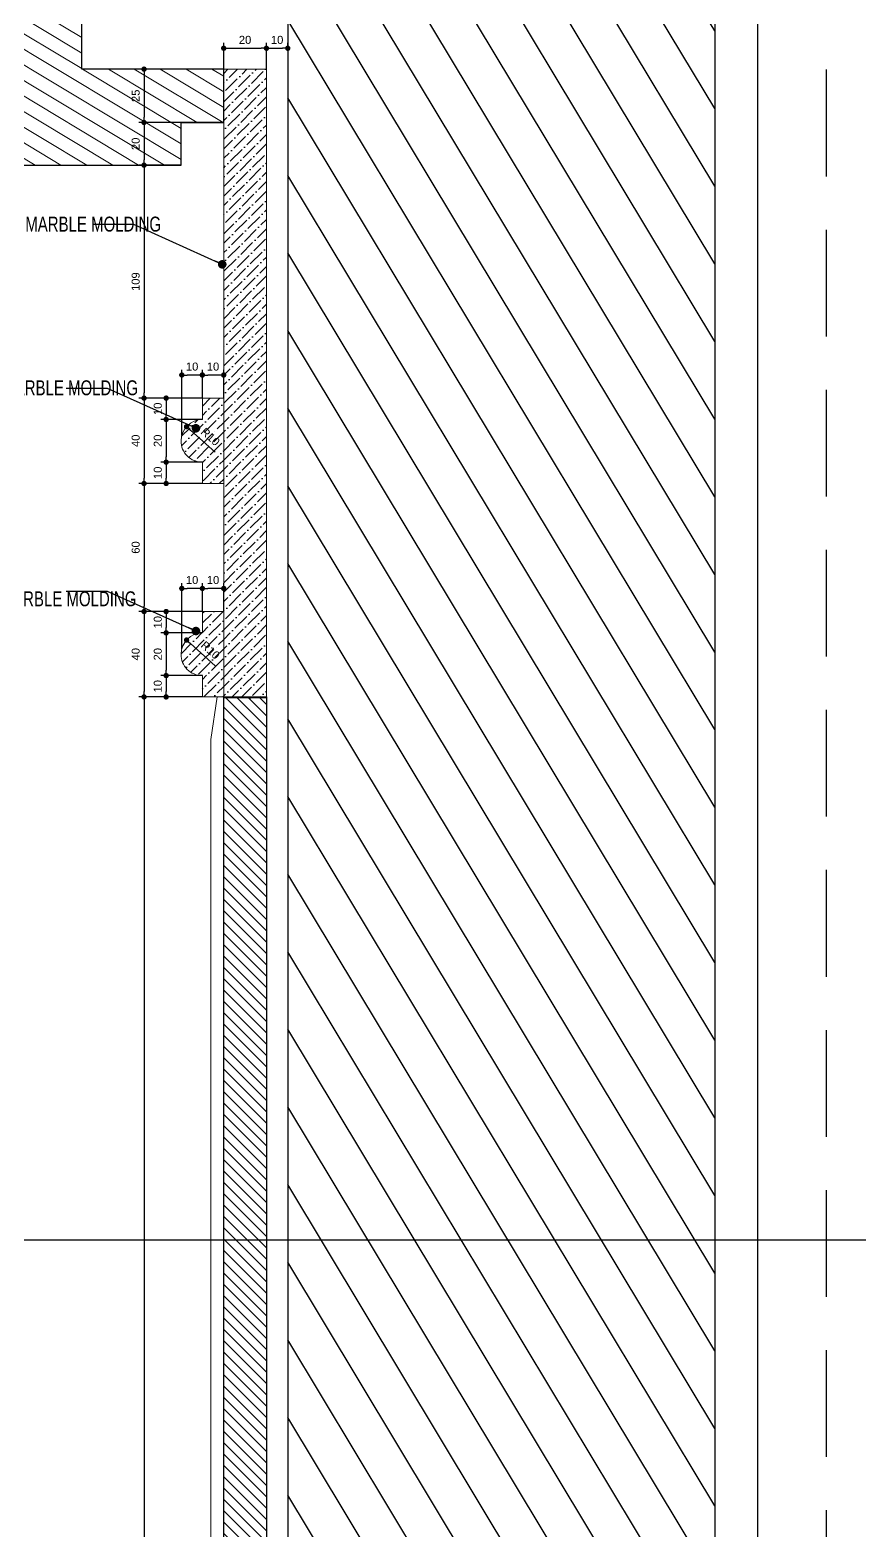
# Model space of a CAD drawing. Header units: inches. Extents: x 193287 to 241687, y 437648 to 550079.
# Drawn here: x 230582 to 230971, y 450696 to 451399 of the extents above; entities that cross this region are included whole.
import ezdxf

# ---------------------------------------------------------------- set-up
doc = ezdxf.new("R2010")
doc.units = ezdxf.units.IN
doc.header["$MEASUREMENT"] = 0
doc.linetypes.add('HIDDEN', pattern=[0.375, 0.25, -0.125])
for name, color, linetype, lineweight in [('A-Dim-ID', 9, 'Continuous', 20), ('CQ Gypsum Hatch', 8, 'Continuous', 20), ('CQ Marble', 6, 'Continuous', 0), ('CQ Mirror-Glass', 4, 'Continuous', 0), ('CQ wooh hatch', 8, 'HIDDEN', 18)]:
    doc.layers.add(name, color=color, linetype=linetype, lineweight=lineweight)
for name, color, linetype in [('A-DIMESNION-1', 7, 'Continuous'), ('CQ Grg Gypsum', 41, 'Continuous'), ('CQ marble hatch', 8, 'Continuous'), ('CQ Plaster', 1, 'Continuous'), ('CQ section wall', 3, 'Continuous'), ('CQ SPOT DETAIL DIMENSION', 9, 'Continuous'), ('CQ spot detail elevation', 1, 'Continuous'), ('CQ SPOT DETAILS', 40, 'Continuous'), ('CQ text label', 3, 'Continuous'), ('CQ Wood Section', 1, 'Continuous'), ('xref grd floor$2$CQ Wall hatch_CHB', 8, 'Continuous')]:
    doc.layers.add(name, color=color, linetype=linetype)
doc.styles.add('DIM 50', font='romans.shx', dxfattribs={"width": 0.75, "height": 100})
doc.styles.add('ST9', font='romans.shx', dxfattribs={"width": 0.8})
doc.styles.get("Standard").update_dxf_attribs({"font": 'arial.ttf'})
doc.dimstyles.new('CQ 2.5', dxfattribs={"dimscale": 0.025, "dimtxt": 150, "dimasz": 100, "dimexe": 100, "dimexo": 0, "dimgap": 80, "dimtad": 1, "dimdec": 0, "dimzin": 0, "dimdsep": 46, "dimtxsty": 'Standard', "dimblk": 'DOT', "dimcen": 100, "dimclrd": 250, "dimclre": 250, "dimclrt": 3, "dimadec": 0, "dimazin": 0, "dimtfac": 1, "dimtdec": 0, "dimtofl": 0, "dimtmove": 0, "dimatfit": 3, "dimfxl": 1, "dimtolj": 1, "dimtzin": 0, "dimlwd": -1, "dimarcsym": 0})
doc.dimstyles.new('DIM-20', dxfattribs={"dimscale": 1000, "dimtxt": 0.044, "dimasz": 0.035, "dimexe": 0.022, "dimexo": 0.022, "dimgap": 0.022, "dimtad": 1, "dimdec": 0, "dimzin": 0, "dimdsep": 46, "dimtxsty": 'ST9', "dimblk1": 'ARCHTICK', "dimblk2": 'ARCHTICK', "dimsah": 1, "dimcen": 0.088, "dimdle": 0.04, "dimclrd": 256, "dimclre": 256, "dimclrt": 3, "dimadec": 0, "dimazin": 0, "dimtfac": 1, "dimtdec": 0, "dimtix": 1, "dimtofl": 0, "dimtmove": 1, "dimatfit": 3, "dimldrblk": 'CLOSED', "dimfxl": 1, "dimtolj": 1, "dimtzin": 0, "dimarcsym": 0})
doc.dimstyles.get("Standard").update_dxf_attribs({"dimtxt": 0.18, "dimasz": 0.18, "dimexe": 0.18, "dimexo": 0.0625, "dimgap": 0.09, "dimtad": 0, "dimtih": 1, "dimtoh": 1, "dimdec": 4, "dimzin": 0, "dimdsep": 46, "dimtxsty": 'Standard', "dimcen": 0.09, "dimadec": 0, "dimazin": 0, "dimtfac": 1, "dimtdec": 4, "dimtofl": 0, "dimtmove": 0, "dimatfit": 3, "dimfxl": 1, "dimtolj": 1, "dimtzin": 0, "dimarcsym": 0})

# ---------------------------------------------------------------- blocks, each defined once
blk = doc.blocks.new('SECTION C AND F')
at = {"layer": 'xref grd floor$2$CQ Wall hatch_CHB'}
h = blk.add_hatch(dxfattribs=at)
h.set_pattern_fill('ANSI31,_O', color=8, scale=150, angle=76.02858)
h.set_pattern_definition([(121.0285767, (96352.914, 1302.347), (-16.0670684, -9.6649787), [])])
h.paths.add_polyline_path([(345525.14, 483585.91), (345325.15, 483585.91), (345325.15, 479335.57), (345525.14, 479335.57), (345525.14, 483035.91), (345525.14, 483035.91), (345525.14, 483235.91)])
at = {"layer": 'CQ Plaster'}
blk.add_line((345545.14, 483585.91, 0), (345545.14, 479335.57, 0), dxfattribs=at)
at = {"layer": 'CQ section wall'}
for p, q in [((345325.15, 483585.91, 0), (345325.15, 479335.57, 0)), ((345525.14, 483585.91, 0), (345525.14, 479335.57, 0))]:
    blk.add_line(p, q, dxfattribs=at)
blk = doc.blocks.new('SECTION CEILING C AND D')
at = {"layer": 'CQ Gypsum Hatch'}
h = blk.add_hatch(dxfattribs=at)
h.set_pattern_fill('ANSI31', color=256, scale=50, angle=166.028577, style=0)
edge = h.paths.add_edge_path()
edge.add_line((221496.36, 451355.59), (221476.36, 451355.59))
edge.add_line((221476.36, 451355.59), (221476.36, 451380.59))
edge.add_line((221476.36, 451380.59), (221542.87, 451380.59))
edge.add_line((221542.87, 451380.59), (221542.87, 451618.63))
edge.add_arc((221717.87, 451618.63), 175, 90, 180, ccw=False)
edge.add_line((221717.87, 451793.63), (223510.05, 451793.63))
edge.add_arc((223510.05, 451618.63), 175, 0, 90, ccw=False)
edge.add_line((223685.05, 451618.63), (223685.05, 451380.59))
edge.add_line((223685.05, 451380.59), (223751.55, 451380.59))
edge.add_line((223751.55, 451380.59), (223751.55, 451355.59))
edge.add_line((223751.55, 451355.59), (223731.55, 451355.59))
edge.add_line((223731.55, 451355.59), (223731.55, 451335.59))
edge.add_line((223731.55, 451335.59), (223611.55, 451335.59))
edge.add_line((223611.55, 451335.59), (223611.55, 451380.59))
edge.add_line((223611.55, 451380.59), (223562.55, 451380.59))
edge.add_arc((223541.55, 451380.59), 21, 0, 90)
edge.add_line((223541.55, 451401.59), (223541.55, 451410.59))
edge.add_arc((223536.69, 451416.7), 7.8, 90, 308.4673, ccw=False)
edge.add_line((223536.69, 451424.5), (223536.69, 451427.5))
edge.add_arc((223534.54, 451445.47), 18.1, 205.77149, 276.83097, ccw=False)
edge.add_arc((223567.52, 451458.36), 53.47, 186.16357, 202.84482, ccw=False)
edge.add_arc((223182.02, 451424.99), 333.48, 4.75145, 6.56866)
edge.add_arc((223477.62, 451459.06), 35.93, 6.52725, 25.39668)
edge.add_arc((223485.76, 451460.7), 27.95, 29.51903, 91.82174)
edge.add_line((223484.87, 451488.63), (223484.87, 451496.13))
edge.add_line((223484.87, 451496.13), (223475.87, 451496.13))
edge.add_line((223475.87, 451496.13), (223475.87, 451518.63))
edge.add_line((223475.87, 451518.63), (223514.94, 451518.63))
edge.add_line((223514.94, 451518.63), (223571.55, 451443.63))
edge.add_line((223571.55, 451443.63), (223660.05, 451443.63))
edge.add_line((223660.05, 451443.63), (223660.05, 451618.63))
edge.add_arc((223510.05, 451618.63), 150, 0, 90)
edge.add_line((223510.05, 451768.63), (221717.87, 451768.63))
edge.add_arc((221717.87, 451618.63), 150, 90, 180)
edge.add_line((221567.87, 451618.63), (221567.87, 451443.63))
edge.add_line((221567.87, 451443.63), (221656.37, 451443.63))
edge.add_line((221656.37, 451443.63), (221712.98, 451518.63))
edge.add_line((221712.98, 451518.63), (221752.05, 451518.63))
edge.add_line((221752.05, 451518.63), (221752.05, 451496.13))
edge.add_line((221752.05, 451496.13), (221743.05, 451496.13))
edge.add_line((221743.05, 451496.13), (221743.05, 451488.63))
edge.add_arc((221742.16, 451460.7), 27.95, 88.17826, 150.48097)
edge.add_arc((221750.3, 451459.06), 35.93, 154.60332, 173.47275)
edge.add_arc((222045.89, 451424.99), 333.48, 173.43134, 175.24855)
edge.add_arc((221660.39, 451458.36), 53.47, 337.15518, 353.83643, ccw=False)
edge.add_arc((221693.38, 451445.47), 18.1, 263.16903, 334.22851, ccw=False)
edge.add_line((221691.22, 451427.5), (221691.22, 451424.5))
edge.add_arc((221691.22, 451416.7), 7.8, -128.4673, 90, ccw=False)
edge.add_line((221686.37, 451410.59), (221686.37, 451401.59))
edge.add_arc((221686.37, 451380.59), 21, 90, 180)
edge.add_line((221665.37, 451380.59), (221616.37, 451380.59))
edge.add_line((221616.37, 451380.59), (221616.37, 451335.59))
edge.add_line((221616.37, 451335.59), (221496.36, 451335.59))
edge.add_line((221496.36, 451335.59), (221496.36, 451355.59))
at = {"layer": 'CQ Grg Gypsum', "extrusion": (-4.88522e-08, 5.98593e-09, 1), "elevation": -0.01}
blk.add_lwpolyline([(221686.37, 451401.59, 0.414214), (221665.37, 451380.59), (221616.37, 451380.59), (221616.37, 451335.59), (221496.36, 451335.59), (221496.36, 451355.59), (221476.36, 451355.59), (221476.36, 451380.59), (221542.87, 451380.59), (221542.87, 451618.63, -0.414214)], format="xyb", dxfattribs=at)
blk = doc.blocks.new('svanity section gf-15')
at = {"layer": 'CQ marble hatch', "ltscale": 1000}
h = blk.add_hatch(dxfattribs=at)
h.set_pattern_fill('ANSI36', color=256, scale=25, angle=-9e-29, style=0)
h.paths.add_polyline_path([(233638.13, 451249.13), (233658.13, 451249.13), (233658.13, 450954.52), (233638.13, 450954.52)])
at = {"layer": 'CQ marble hatch', "ltscale": 1000, "extrusion": (-4.88522e-08, 5.98593e-09, 1)}
h = blk.add_hatch(dxfattribs=at)
h.set_pattern_fill('ANSI36', color=256, scale=25, angle=-8.8e-29, style=0)
edge = h.paths.add_edge_path()
edge.add_line((233628.13, 451054.97), (233638.13, 451054.97))
edge.add_line((233638.13, 451054.97), (233638.13, 451094.97))
edge.add_line((233638.13, 451094.97), (233628.13, 451094.97))
edge.add_line((233628.13, 451094.97), (233628.13, 451084.97))
edge.add_arc((233628.26, 451074.84), 10.14, -269.22598, -180.77402)
edge.add_arc((233628.07, 451074.92), 9.95, -180.3038, -89.6962)
edge.add_line((233628.13, 451064.97), (233628.13, 451054.97))
h = blk.add_hatch(dxfattribs=at)
h.set_pattern_fill('ANSI36', color=256, scale=25, angle=-8.8e-29, style=0)
edge = h.paths.add_edge_path()
edge.add_line((233628.13, 450954.97), (233638.13, 450954.97))
edge.add_line((233638.13, 450954.97), (233638.13, 450994.97))
edge.add_line((233638.13, 450994.97), (233628.13, 450994.97))
edge.add_line((233628.13, 450994.97), (233628.13, 450984.97))
edge.add_arc((233628.26, 450974.84), 10.14, -269.22598, -180.77402)
edge.add_arc((233628.07, 450974.92), 9.95, -180.3038, -89.6962)
edge.add_line((233628.13, 450964.97), (233628.13, 450954.97))
at = {"layer": 'CQ wooh hatch', "linetype": 'ByBlock'}
h = blk.add_hatch(dxfattribs=at)
h.set_pattern_fill('ANSI31', color=256, scale=30, angle=-90)
h.set_pattern_definition([(315, (-142331.378, 4566.8266), (2.65165043, 2.65165043), [])])
h.paths.add_polyline_path([(233658.12, 449384.13), (233638.13, 449384.13), (233638.13, 450954.97), (233658.12, 450954.97)])
at = {"layer": 'CQ Marble', "color": 6, "elevation": 0}
blk.add_lwpolyline([(233638.13, 451249.13), (233658.13, 451249.13), (233658.13, 450954.52), (233638.13, 450954.52)], close=True, dxfattribs=at)
at = {"layer": 'CQ Marble', "color": 6, "extrusion": (-4.88522e-08, 5.98593e-09, 1), "elevation": -0.01}
for points in [[(233628.13, 451054.97), (233638.13, 451054.97), (233638.13, 451094.97), (233628.13, 451094.97), (233628.13, 451084.97, 0.406322), (233618.13, 451074.97, 0.417323), (233628.13, 451064.97)], [(233628.13, 450954.97), (233638.13, 450954.97), (233638.13, 450994.97), (233628.13, 450994.97), (233628.13, 450984.97, 0.406322), (233618.13, 450974.97, 0.417323), (233628.13, 450964.97)]]:
    blk.add_lwpolyline(points, format="xyb", close=True, dxfattribs=at)
at = {"layer": 'CQ Mirror-Glass', "extrusion": (-4.88522e-08, 5.98593e-09, 1), "elevation": -0.01}
blk.add_lwpolyline([(233632.13, 450925.26), (233632.13, 450934.95, -0.03724), (233632.13, 450935), (233635.13, 450954.97), (233638.13, 450954.97), (233638.13, 450925.26), (233638.13, 449384.13), (233635.13, 449384.13), (233632.13, 449404.11, -0.03724), (233632.13, 449404.15)], format="xyb", close=True, dxfattribs=at)
at = {"layer": 'CQ Wood Section', "elevation": 0}
blk.add_lwpolyline([(233658.12, 449384.13), (233638.13, 449384.13), (233638.13, 450954.97), (233658.12, 450954.97)], close=True, dxfattribs=at)
blk = doc.blocks.new('_Dot')
at = {"color": 0, "linetype": 'ByBlock', "lineweight": -2}
blk.add_line((-0.5, 0), (-1, 0), dxfattribs=at)
at = {"color": 0, "linetype": 'ByBlock', "const_width": 0.5}
blk.add_lwpolyline([(-0.25, 0, 1), (0.25, 0, 1)], format="xyb", close=True, dxfattribs=at)
blk = doc.blocks.new('*D118')
at = {"layer": 'CQ SPOT DETAIL DIMENSION', "color": 250, "transparency": 16777216}
blk.add_line((230668.81, 451101.08), (230657.32, 451111.41), dxfattribs=at)
at = {"layer": 'Defpoints', "color": 0, "transparency": 16777216}
for p in [(230655.46, 451113.08, 0), (230663, 451106.3, 0)]:
    blk.add_point(p, dxfattribs=at)
at = {"layer": 'CQ SPOT DETAIL DIMENSION', "color": 250, "transparency": 16777216, "xscale": 2.5, "yscale": 2.5, "zscale": 2.5, "rotation": 138.0287539175579}
blk.add_blockref('_Dot', (230655.46, 451113.08), dxfattribs=at)
at = {"layer": 'CQ SPOT DETAIL DIMENSION', "color": 3, "transparency": 16777216, "insert": (230666.61, 451108.32), "char_height": 3.75, "attachment_point": 5, "rotation": 318.02875}
blk.add_mtext('\\A1;R10', dxfattribs=at)
blk = doc.blocks.new('*D119')
at = {"layer": 'CQ SPOT DETAIL DIMENSION', "color": 250, "transparency": 16777216}
blk.add_line((230668.81, 451201.08), (230657.32, 451211.41), dxfattribs=at)
at = {"layer": 'Defpoints', "color": 0, "transparency": 16777216}
for p in [(230655.46, 451213.08, 0), (230663, 451206.3, 0)]:
    blk.add_point(p, dxfattribs=at)
at = {"layer": 'CQ SPOT DETAIL DIMENSION', "color": 250, "transparency": 16777216, "xscale": 2.5, "yscale": 2.5, "zscale": 2.5, "rotation": 138.0287539171179}
blk.add_blockref('_Dot', (230655.46, 451213.08), dxfattribs=at)
at = {"layer": 'CQ SPOT DETAIL DIMENSION', "color": 3, "transparency": 16777216, "insert": (230666.61, 451208.32), "char_height": 3.75, "attachment_point": 5, "rotation": 318.02875}
blk.add_mtext('\\A1;R10', dxfattribs=at)
blk = doc.blocks.new('*D4524')
at = {"layer": 'A-DIMESNION-1', "color": 250, "lineweight": -2, "ltscale": 0.05, "transparency": 16777216}
for p, q in [((230672.86, 431380.59), (230672.86, 431392.86)), ((230692.86, 431380.59), (230692.86, 431392.86))]:
    blk.add_line(p, q, dxfattribs=at)
at = {"layer": 'A-DIMESNION-1', "color": 250, "ltscale": 0.05, "transparency": 16777216}
blk.add_line((230675.36, 431390.36), (230690.36, 431390.36), dxfattribs=at)
at = {"layer": 'Defpoints', "color": 0, "linetype": 'Continuous', "ltscale": 0.05, "transparency": 16777216}
for p in [(230692.86, 431390.36), (230672.86, 431380.59, 0), (230692.86, 431380.59, 0)]:
    blk.add_point(p, dxfattribs=at)
at = {"layer": 'A-DIMESNION-1', "color": 250, "linetype": 'Continuous', "ltscale": 0.05, "transparency": 16777216, "xscale": 2.5, "yscale": 2.5, "zscale": 2.5, "rotation": 180}
blk.add_blockref('_Dot', (230672.86, 431390.36), dxfattribs=at)
at = {"layer": 'A-DIMESNION-1', "color": 250, "linetype": 'Continuous', "ltscale": 0.05, "transparency": 16777216, "xscale": 2.5, "yscale": 2.5, "zscale": 2.5}
blk.add_blockref('_Dot', (230692.86, 431390.36), dxfattribs=at)
at = {"layer": 'A-DIMESNION-1', "color": 3, "linetype": 'Continuous', "ltscale": 0.05, "transparency": 16777216, "insert": (230682.86, 431394.28), "char_height": 3.75, "attachment_point": 5}
blk.add_mtext('\\A1;20', dxfattribs=at)
blk = doc.blocks.new('*D4523')
at = {"layer": 'A-DIMESNION-1', "color": 250, "lineweight": -2, "ltscale": 0.05, "transparency": 16777216}
for p, q in [((230692.86, 431380.59), (230692.86, 431392.86)), ((230702.86, 431390.36), (230702.86, 431392.86))]:
    blk.add_line(p, q, dxfattribs=at)
at = {"layer": 'A-DIMESNION-1', "color": 250, "ltscale": 0.05, "transparency": 16777216}
blk.add_line((230695.36, 431390.36), (230700.36, 431390.36), dxfattribs=at)
at = {"layer": 'Defpoints', "color": 0, "linetype": 'Continuous', "ltscale": 0.05, "transparency": 16777216}
for p in [(230702.86, 431390.36, 0), (230702.86, 431390.36), (230692.86, 431380.59, 0)]:
    blk.add_point(p, dxfattribs=at)
at = {"layer": 'A-DIMESNION-1', "color": 250, "linetype": 'Continuous', "ltscale": 0.05, "transparency": 16777216, "xscale": 2.5, "yscale": 2.5, "zscale": 2.5, "rotation": 180}
blk.add_blockref('_Dot', (230692.86, 431390.36), dxfattribs=at)
at = {"layer": 'A-DIMESNION-1', "color": 250, "linetype": 'Continuous', "ltscale": 0.05, "transparency": 16777216, "xscale": 2.5, "yscale": 2.5, "zscale": 2.5}
blk.add_blockref('_Dot', (230702.86, 431390.36), dxfattribs=at)
at = {"layer": 'A-DIMESNION-1', "color": 3, "linetype": 'Continuous', "ltscale": 0.05, "transparency": 16777216, "insert": (230697.86, 431394.28), "char_height": 3.75, "attachment_point": 5}
blk.add_mtext('\\A1;10', dxfattribs=at)
blk = doc.blocks.new('*D4522')
at = {"layer": 'A-DIMESNION-1', "color": 250, "lineweight": -2, "ltscale": 0.05, "transparency": 16777216}
for p, q in [((230672.86, 431380.59), (230633.06, 431380.59)), ((230672.86, 431355.59), (230633.06, 431355.59))]:
    blk.add_line(p, q, dxfattribs=at)
at = {"layer": 'A-DIMESNION-1', "color": 250, "ltscale": 0.05, "transparency": 16777216}
blk.add_line((230635.56, 431378.09), (230635.56, 431358.09), dxfattribs=at)
at = {"layer": 'Defpoints', "color": 0, "linetype": 'Continuous', "ltscale": 0.05, "transparency": 16777216}
for p in [(230672.86, 431380.59), (230635.56, 431355.59), (230672.86, 431355.59, 0)]:
    blk.add_point(p, dxfattribs=at)
at = {"layer": 'A-DIMESNION-1', "color": 250, "linetype": 'Continuous', "ltscale": 0.05, "transparency": 16777216, "xscale": 2.5, "yscale": 2.5, "zscale": 2.5}
for p, rotation in [((230635.56, 431380.59), 90), ((230635.56, 431355.59), 270)]:
    blk.add_blockref('_Dot', p, dxfattribs=dict(at, rotation=rotation))
at = {"layer": 'A-DIMESNION-1', "color": 3, "linetype": 'Continuous', "ltscale": 0.05, "transparency": 16777216, "insert": (230631.65, 431368.09), "char_height": 3.75, "attachment_point": 5, "rotation": 90}
blk.add_mtext('\\A1;25', dxfattribs=at)
blk = doc.blocks.new('*D4521')
at = {"layer": 'A-DIMESNION-1', "color": 250, "lineweight": -2, "ltscale": 0.05, "transparency": 16777216}
for p, q in [((230672.86, 431355.59), (230633.06, 431355.59)), ((230652.86, 431335.59), (230633.06, 431335.59))]:
    blk.add_line(p, q, dxfattribs=at)
at = {"layer": 'A-DIMESNION-1', "color": 250, "ltscale": 0.05, "transparency": 16777216}
blk.add_line((230635.56, 431353.09), (230635.56, 431338.09), dxfattribs=at)
at = {"layer": 'Defpoints', "color": 0, "linetype": 'Continuous', "ltscale": 0.05, "transparency": 16777216}
for p in [(230672.86, 431355.59, 0), (230635.56, 431335.59), (230652.86, 431335.59, 0)]:
    blk.add_point(p, dxfattribs=at)
at = {"layer": 'A-DIMESNION-1', "color": 250, "linetype": 'Continuous', "ltscale": 0.05, "transparency": 16777216, "xscale": 2.5, "yscale": 2.5, "zscale": 2.5}
for p, rotation in [((230635.56, 431355.59), 90), ((230635.56, 431335.59), 270)]:
    blk.add_blockref('_Dot', p, dxfattribs=dict(at, rotation=rotation))
at = {"layer": 'A-DIMESNION-1', "color": 3, "linetype": 'Continuous', "ltscale": 0.05, "transparency": 16777216, "insert": (230631.65, 431345.59), "char_height": 3.75, "attachment_point": 5, "rotation": 90}
blk.add_mtext('\\A1;20', dxfattribs=at)
blk = doc.blocks.new('*D4520')
at = {"layer": 'A-DIMESNION-1', "color": 250, "lineweight": -2, "ltscale": 0.05, "transparency": 16777216}
for p, q in [((230652.86, 431335.59), (230633.06, 431335.59)), ((230662.86, 431226.44), (230633.06, 431226.44))]:
    blk.add_line(p, q, dxfattribs=at)
at = {"layer": 'A-DIMESNION-1', "color": 250, "ltscale": 0.05, "transparency": 16777216}
blk.add_line((230635.56, 431333.09), (230635.56, 431228.94), dxfattribs=at)
at = {"layer": 'Defpoints', "color": 0, "linetype": 'Continuous', "ltscale": 0.05, "transparency": 16777216}
for p in [(230652.86, 431335.59, 0), (230635.56, 431226.44), (230662.86, 431226.44, 0)]:
    blk.add_point(p, dxfattribs=at)
at = {"layer": 'A-DIMESNION-1', "color": 250, "linetype": 'Continuous', "ltscale": 0.05, "transparency": 16777216, "xscale": 2.5, "yscale": 2.5, "zscale": 2.5}
for p, rotation in [((230635.56, 431335.59), 90), ((230635.56, 431226.44), 270)]:
    blk.add_blockref('_Dot', p, dxfattribs=dict(at, rotation=rotation))
at = {"layer": 'A-DIMESNION-1', "color": 3, "linetype": 'Continuous', "ltscale": 0.05, "transparency": 16777216, "insert": (230631.65, 431281.02), "char_height": 3.75, "attachment_point": 5, "rotation": 90}
blk.add_mtext('\\A1;109', dxfattribs=at)
blk = doc.blocks.new('*D4519')
at = {"layer": 'A-DIMESNION-1', "color": 250, "lineweight": -2, "ltscale": 0.05, "transparency": 16777216}
for p, q in [((230662.86, 431226.44), (230633.06, 431226.44)), ((230662.86, 431186.44), (230633.06, 431186.44))]:
    blk.add_line(p, q, dxfattribs=at)
at = {"layer": 'A-DIMESNION-1', "color": 250, "ltscale": 0.05, "transparency": 16777216}
blk.add_line((230635.56, 431223.94), (230635.56, 431188.94), dxfattribs=at)
at = {"layer": 'Defpoints', "color": 0, "linetype": 'Continuous', "ltscale": 0.05, "transparency": 16777216}
for p in [(230662.86, 431226.44, 0), (230635.56, 431186.44), (230662.86, 431186.44, 0)]:
    blk.add_point(p, dxfattribs=at)
at = {"layer": 'A-DIMESNION-1', "color": 250, "linetype": 'Continuous', "ltscale": 0.05, "transparency": 16777216, "xscale": 2.5, "yscale": 2.5, "zscale": 2.5}
for p, rotation in [((230635.56, 431226.44), 90), ((230635.56, 431186.44), 270)]:
    blk.add_blockref('_Dot', p, dxfattribs=dict(at, rotation=rotation))
at = {"layer": 'A-DIMESNION-1', "color": 3, "linetype": 'Continuous', "ltscale": 0.05, "transparency": 16777216, "insert": (230631.65, 431206.44), "char_height": 3.75, "attachment_point": 5, "rotation": 90}
blk.add_mtext('\\A1;40', dxfattribs=at)
blk = doc.blocks.new('*D4518')
at = {"layer": 'A-DIMESNION-1', "color": 250, "lineweight": -2, "ltscale": 0.05, "transparency": 16777216}
for p, q in [((230662.86, 431186.44), (230633.06, 431186.44)), ((230662.86, 431126.44), (230633.06, 431126.44))]:
    blk.add_line(p, q, dxfattribs=at)
at = {"layer": 'A-DIMESNION-1', "color": 250, "ltscale": 0.05, "transparency": 16777216}
blk.add_line((230635.56, 431183.94), (230635.56, 431128.94), dxfattribs=at)
at = {"layer": 'Defpoints', "color": 0, "linetype": 'Continuous', "ltscale": 0.05, "transparency": 16777216}
for p in [(230662.86, 431186.44, 0), (230635.56, 431126.44), (230662.86, 431126.44, 0)]:
    blk.add_point(p, dxfattribs=at)
at = {"layer": 'A-DIMESNION-1', "color": 250, "linetype": 'Continuous', "ltscale": 0.05, "transparency": 16777216, "xscale": 2.5, "yscale": 2.5, "zscale": 2.5}
for p, rotation in [((230635.56, 431186.44), 90), ((230635.56, 431126.44), 270)]:
    blk.add_blockref('_Dot', p, dxfattribs=dict(at, rotation=rotation))
at = {"layer": 'A-DIMESNION-1', "color": 3, "linetype": 'Continuous', "ltscale": 0.05, "transparency": 16777216, "insert": (230631.65, 431156.44), "char_height": 3.75, "attachment_point": 5, "rotation": 90}
blk.add_mtext('\\A1;60', dxfattribs=at)
blk = doc.blocks.new('*D4517')
at = {"layer": 'A-DIMESNION-1', "color": 250, "lineweight": -2, "ltscale": 0.05, "transparency": 16777216}
for p, q in [((230662.86, 431126.44), (230633.06, 431126.44)), ((230662.86, 431086.44), (230633.06, 431086.44))]:
    blk.add_line(p, q, dxfattribs=at)
at = {"layer": 'A-DIMESNION-1', "color": 250, "ltscale": 0.05, "transparency": 16777216}
blk.add_line((230635.56, 431123.94), (230635.56, 431088.94), dxfattribs=at)
at = {"layer": 'Defpoints', "color": 0, "linetype": 'Continuous', "ltscale": 0.05, "transparency": 16777216}
for p in [(230662.86, 431126.44, 0), (230635.56, 431086.44), (230662.86, 431086.44, 0)]:
    blk.add_point(p, dxfattribs=at)
at = {"layer": 'A-DIMESNION-1', "color": 250, "linetype": 'Continuous', "ltscale": 0.05, "transparency": 16777216, "xscale": 2.5, "yscale": 2.5, "zscale": 2.5}
for p, rotation in [((230635.56, 431126.44), 90), ((230635.56, 431086.44), 270)]:
    blk.add_blockref('_Dot', p, dxfattribs=dict(at, rotation=rotation))
at = {"layer": 'A-DIMESNION-1', "color": 3, "linetype": 'Continuous', "ltscale": 0.05, "transparency": 16777216, "insert": (230631.65, 431106.44), "char_height": 3.75, "attachment_point": 5, "rotation": 90}
blk.add_mtext('\\A1;40', dxfattribs=at)
blk = doc.blocks.new('*D4516')
at = {"layer": 'A-DIMESNION-1', "color": 250, "lineweight": -2, "ltscale": 0.05, "transparency": 16777216}
for p, q in [((230662.86, 431086.44), (230633.06, 431086.44)), ((230669.86, 429515.6), (230633.06, 429515.6))]:
    blk.add_line(p, q, dxfattribs=at)
at = {"layer": 'A-DIMESNION-1', "color": 250, "ltscale": 0.05, "transparency": 16777216}
blk.add_line((230635.56, 431083.94), (230635.56, 429518.1), dxfattribs=at)
at = {"layer": 'Defpoints', "color": 0, "linetype": 'Continuous', "ltscale": 0.05, "transparency": 16777216}
for p in [(230662.86, 431086.44, 0), (230635.56, 429515.6), (230669.86, 429515.6, 0)]:
    blk.add_point(p, dxfattribs=at)
at = {"layer": 'A-DIMESNION-1', "color": 250, "linetype": 'Continuous', "ltscale": 0.05, "transparency": 16777216, "xscale": 2.5, "yscale": 2.5, "zscale": 2.5}
for p, rotation in [((230635.56, 431086.44), 90), ((230635.56, 429515.6), 270)]:
    blk.add_blockref('_Dot', p, dxfattribs=dict(at, rotation=rotation))
at = {"layer": 'A-DIMESNION-1', "color": 3, "linetype": 'Continuous', "ltscale": 0.05, "transparency": 16777216, "insert": (230631.65, 430301.02), "char_height": 3.75, "attachment_point": 5, "rotation": 90}
blk.add_mtext('\\A1;1571', dxfattribs=at)
blk = doc.blocks.new('*D4498')
at = {"layer": 'A-DIMESNION-1', "color": 250, "lineweight": -2, "ltscale": 0.05, "transparency": 16777216}
for p, q in [((230662.86, 431126.44), (230633.06, 431126.44)), ((230662.86, 431086.44), (230633.06, 431086.44))]:
    blk.add_line(p, q, dxfattribs=at)
at = {"layer": 'A-DIMESNION-1', "color": 250, "ltscale": 0.05, "transparency": 16777216}
blk.add_line((230635.56, 431123.94), (230635.56, 431088.94), dxfattribs=at)
at = {"layer": 'Defpoints', "color": 0, "linetype": 'Continuous', "ltscale": 0.05, "transparency": 16777216}
for p in [(230662.86, 431126.44, 0), (230635.56, 431086.44), (230662.86, 431086.44, 0)]:
    blk.add_point(p, dxfattribs=at)
at = {"layer": 'A-DIMESNION-1', "color": 250, "linetype": 'Continuous', "ltscale": 0.05, "transparency": 16777216, "xscale": 2.5, "yscale": 2.5, "zscale": 2.5}
for p, rotation in [((230635.56, 431126.44), 90), ((230635.56, 431086.44), 270)]:
    blk.add_blockref('_Dot', p, dxfattribs=dict(at, rotation=rotation))
at = {"layer": 'A-DIMESNION-1', "color": 3, "linetype": 'Continuous', "ltscale": 0.05, "transparency": 16777216, "insert": (230631.65, 431106.44), "char_height": 3.75, "attachment_point": 5, "rotation": 90}
blk.add_mtext('\\A1;40', dxfattribs=at)
blk = doc.blocks.new('*D4497')
at = {"layer": 'A-DIMESNION-1', "color": 250, "lineweight": -2, "ltscale": 0.05, "transparency": 16777216}
for p, q in [((230662.86, 431126.44), (230662.86, 431139.77)), ((230672.86, 431126.44), (230672.86, 431139.77))]:
    blk.add_line(p, q, dxfattribs=at)
at = {"layer": 'A-DIMESNION-1', "color": 250, "ltscale": 0.05, "transparency": 16777216}
blk.add_line((230670.36, 431137.27), (230665.36, 431137.27), dxfattribs=at)
at = {"layer": 'Defpoints', "color": 0, "linetype": 'Continuous', "ltscale": 0.05, "transparency": 16777216}
for p in [(230662.86, 431137.27), (230662.86, 431126.44, 0), (230672.86, 431126.44, 0)]:
    blk.add_point(p, dxfattribs=at)
at = {"layer": 'A-DIMESNION-1', "color": 250, "linetype": 'Continuous', "ltscale": 0.05, "transparency": 16777216, "xscale": 2.5, "yscale": 2.5, "zscale": 2.5, "rotation": 180}
blk.add_blockref('_Dot', (230662.86, 431137.27), dxfattribs=at)
at = {"layer": 'A-DIMESNION-1', "color": 250, "linetype": 'Continuous', "ltscale": 0.05, "transparency": 16777216, "xscale": 2.5, "yscale": 2.5, "zscale": 2.5}
blk.add_blockref('_Dot', (230672.86, 431137.27), dxfattribs=at)
at = {"layer": 'A-DIMESNION-1', "color": 3, "linetype": 'Continuous', "ltscale": 0.05, "transparency": 16777216, "insert": (230667.86, 431141.19), "char_height": 3.75, "attachment_point": 5}
blk.add_mtext('\\A1;10', dxfattribs=at)
blk = doc.blocks.new('*D4496')
at = {"layer": 'A-DIMESNION-1', "color": 250, "lineweight": -2, "ltscale": 0.05, "transparency": 16777216}
for p, q in [((230653.23, 431109.01), (230653.23, 431139.77)), ((230662.86, 431126.44), (230662.86, 431139.77))]:
    blk.add_line(p, q, dxfattribs=at)
at = {"layer": 'A-DIMESNION-1', "color": 250, "ltscale": 0.05, "transparency": 16777216}
blk.add_line((230660.36, 431137.27), (230655.73, 431137.27), dxfattribs=at)
at = {"layer": 'Defpoints', "color": 0, "linetype": 'Continuous', "ltscale": 0.05, "transparency": 16777216}
for p in [(230653.23, 431137.27), (230662.86, 431126.44, 0), (230653.23, 431109.01, 0)]:
    blk.add_point(p, dxfattribs=at)
at = {"layer": 'A-DIMESNION-1', "color": 250, "linetype": 'Continuous', "ltscale": 0.05, "transparency": 16777216, "xscale": 2.5, "yscale": 2.5, "zscale": 2.5, "rotation": 180}
blk.add_blockref('_Dot', (230653.23, 431137.27), dxfattribs=at)
at = {"layer": 'A-DIMESNION-1', "color": 250, "linetype": 'Continuous', "ltscale": 0.05, "transparency": 16777216, "xscale": 2.5, "yscale": 2.5, "zscale": 2.5}
blk.add_blockref('_Dot', (230662.86, 431137.27), dxfattribs=at)
at = {"layer": 'A-DIMESNION-1', "color": 3, "linetype": 'Continuous', "ltscale": 0.05, "transparency": 16777216, "insert": (230658.05, 431141.19), "char_height": 3.75, "attachment_point": 5}
blk.add_mtext('\\A1;10', dxfattribs=at)
blk = doc.blocks.new('*D4495')
at = {"layer": 'A-DIMESNION-1', "color": 250, "lineweight": -2, "ltscale": 0.05, "transparency": 16777216}
for p, q in [((230662.86, 431126.44), (230643.41, 431126.44)), ((230662.86, 431116.44), (230643.41, 431116.44))]:
    blk.add_line(p, q, dxfattribs=at)
at = {"layer": 'A-DIMESNION-1', "color": 250, "ltscale": 0.05, "transparency": 16777216}
blk.add_line((230645.91, 431123.94), (230645.91, 431118.94), dxfattribs=at)
at = {"layer": 'Defpoints', "color": 0, "linetype": 'Continuous', "ltscale": 0.05, "transparency": 16777216}
for p in [(230662.86, 431126.44), (230645.91, 431116.44), (230662.86, 431116.44, 0)]:
    blk.add_point(p, dxfattribs=at)
at = {"layer": 'A-DIMESNION-1', "color": 250, "linetype": 'Continuous', "ltscale": 0.05, "transparency": 16777216, "xscale": 2.5, "yscale": 2.5, "zscale": 2.5}
for p, rotation in [((230645.91, 431126.44), 90), ((230645.91, 431116.44), 270)]:
    blk.add_blockref('_Dot', p, dxfattribs=dict(at, rotation=rotation))
at = {"layer": 'A-DIMESNION-1', "color": 3, "linetype": 'Continuous', "ltscale": 0.05, "transparency": 16777216, "insert": (230642, 431121.44), "char_height": 3.75, "attachment_point": 5, "rotation": 90}
blk.add_mtext('\\A1;10', dxfattribs=at)
blk = doc.blocks.new('*D4494')
at = {"layer": 'A-DIMESNION-1', "color": 250, "lineweight": -2, "ltscale": 0.05, "transparency": 16777216}
for p, q in [((230662.86, 431116.44), (230643.41, 431116.44)), ((230662.86, 431096.44), (230643.41, 431096.44))]:
    blk.add_line(p, q, dxfattribs=at)
at = {"layer": 'A-DIMESNION-1', "color": 250, "ltscale": 0.05, "transparency": 16777216}
blk.add_line((230645.91, 431113.94), (230645.91, 431098.94), dxfattribs=at)
at = {"layer": 'Defpoints', "color": 0, "linetype": 'Continuous', "ltscale": 0.05, "transparency": 16777216}
for p in [(230662.86, 431116.44, 0), (230645.91, 431096.44), (230662.86, 431096.44, 0)]:
    blk.add_point(p, dxfattribs=at)
at = {"layer": 'A-DIMESNION-1', "color": 250, "linetype": 'Continuous', "ltscale": 0.05, "transparency": 16777216, "xscale": 2.5, "yscale": 2.5, "zscale": 2.5}
for p, rotation in [((230645.91, 431116.44), 90), ((230645.91, 431096.44), 270)]:
    blk.add_blockref('_Dot', p, dxfattribs=dict(at, rotation=rotation))
at = {"layer": 'A-DIMESNION-1', "color": 3, "linetype": 'Continuous', "ltscale": 0.05, "transparency": 16777216, "insert": (230642, 431106.44), "char_height": 3.75, "attachment_point": 5, "rotation": 90}
blk.add_mtext('\\A1;20', dxfattribs=at)
blk = doc.blocks.new('*D4493')
at = {"layer": 'A-DIMESNION-1', "color": 250, "lineweight": -2, "ltscale": 0.05, "transparency": 16777216}
for p, q in [((230662.86, 431096.44), (230643.41, 431096.44)), ((230662.86, 431086.44), (230643.41, 431086.44))]:
    blk.add_line(p, q, dxfattribs=at)
at = {"layer": 'A-DIMESNION-1', "color": 250, "ltscale": 0.05, "transparency": 16777216}
blk.add_line((230645.91, 431093.94), (230645.91, 431088.94), dxfattribs=at)
at = {"layer": 'Defpoints', "color": 0, "linetype": 'Continuous', "ltscale": 0.05, "transparency": 16777216}
for p in [(230662.86, 431096.44, 0), (230645.91, 431086.44), (230662.86, 431086.44)]:
    blk.add_point(p, dxfattribs=at)
at = {"layer": 'A-DIMESNION-1', "color": 250, "linetype": 'Continuous', "ltscale": 0.05, "transparency": 16777216, "xscale": 2.5, "yscale": 2.5, "zscale": 2.5}
for p, rotation in [((230645.91, 431096.44), 90), ((230645.91, 431086.44), 270)]:
    blk.add_blockref('_Dot', p, dxfattribs=dict(at, rotation=rotation))
at = {"layer": 'A-DIMESNION-1', "color": 3, "linetype": 'Continuous', "ltscale": 0.05, "transparency": 16777216, "insert": (230642, 431091.44), "char_height": 3.75, "attachment_point": 5, "rotation": 90}
blk.add_mtext('\\A1;10', dxfattribs=at)
blk = doc.blocks.new('*D4492')
at = {"layer": 'A-DIMESNION-1', "color": 250, "lineweight": -2, "ltscale": 0.05, "transparency": 16777216}
for p, q in [((230662.86, 431226.44), (230633.06, 431226.44)), ((230662.86, 431186.44), (230633.06, 431186.44))]:
    blk.add_line(p, q, dxfattribs=at)
at = {"layer": 'A-DIMESNION-1', "color": 250, "ltscale": 0.05, "transparency": 16777216}
blk.add_line((230635.56, 431223.94), (230635.56, 431188.94), dxfattribs=at)
at = {"layer": 'Defpoints', "color": 0, "linetype": 'Continuous', "ltscale": 0.05, "transparency": 16777216}
for p in [(230662.86, 431226.44, 0), (230635.56, 431186.44), (230662.86, 431186.44, 0)]:
    blk.add_point(p, dxfattribs=at)
at = {"layer": 'A-DIMESNION-1', "color": 250, "linetype": 'Continuous', "ltscale": 0.05, "transparency": 16777216, "xscale": 2.5, "yscale": 2.5, "zscale": 2.5}
for p, rotation in [((230635.56, 431226.44), 90), ((230635.56, 431186.44), 270)]:
    blk.add_blockref('_Dot', p, dxfattribs=dict(at, rotation=rotation))
at = {"layer": 'A-DIMESNION-1', "color": 3, "linetype": 'Continuous', "ltscale": 0.05, "transparency": 16777216, "insert": (230631.65, 431206.44), "char_height": 3.75, "attachment_point": 5, "rotation": 90}
blk.add_mtext('\\A1;40', dxfattribs=at)
blk = doc.blocks.new('*D4491')
at = {"layer": 'A-DIMESNION-1', "color": 250, "lineweight": -2, "ltscale": 0.05, "transparency": 16777216}
for p, q in [((230662.86, 431226.44), (230662.86, 431239.77)), ((230672.86, 431226.44), (230672.86, 431239.77))]:
    blk.add_line(p, q, dxfattribs=at)
at = {"layer": 'A-DIMESNION-1', "color": 250, "ltscale": 0.05, "transparency": 16777216}
blk.add_line((230670.36, 431237.27), (230665.36, 431237.27), dxfattribs=at)
at = {"layer": 'Defpoints', "color": 0, "linetype": 'Continuous', "ltscale": 0.05, "transparency": 16777216}
for p in [(230662.86, 431237.27), (230662.86, 431226.44, 0), (230672.86, 431226.44, 0)]:
    blk.add_point(p, dxfattribs=at)
at = {"layer": 'A-DIMESNION-1', "color": 250, "linetype": 'Continuous', "ltscale": 0.05, "transparency": 16777216, "xscale": 2.5, "yscale": 2.5, "zscale": 2.5, "rotation": 180}
blk.add_blockref('_Dot', (230662.86, 431237.27), dxfattribs=at)
at = {"layer": 'A-DIMESNION-1', "color": 250, "linetype": 'Continuous', "ltscale": 0.05, "transparency": 16777216, "xscale": 2.5, "yscale": 2.5, "zscale": 2.5}
blk.add_blockref('_Dot', (230672.86, 431237.27), dxfattribs=at)
at = {"layer": 'A-DIMESNION-1', "color": 3, "linetype": 'Continuous', "ltscale": 0.05, "transparency": 16777216, "insert": (230667.86, 431241.19), "char_height": 3.75, "attachment_point": 5}
blk.add_mtext('\\A1;10', dxfattribs=at)
blk = doc.blocks.new('*D4490')
at = {"layer": 'A-DIMESNION-1', "color": 250, "lineweight": -2, "ltscale": 0.05, "transparency": 16777216}
for p, q in [((230653.23, 431209.01), (230653.23, 431239.77)), ((230662.86, 431226.44), (230662.86, 431239.77))]:
    blk.add_line(p, q, dxfattribs=at)
at = {"layer": 'A-DIMESNION-1', "color": 250, "ltscale": 0.05, "transparency": 16777216}
blk.add_line((230660.36, 431237.27), (230655.73, 431237.27), dxfattribs=at)
at = {"layer": 'Defpoints', "color": 0, "linetype": 'Continuous', "ltscale": 0.05, "transparency": 16777216}
for p in [(230653.23, 431237.27), (230662.86, 431226.44, 0), (230653.23, 431209.01, 0)]:
    blk.add_point(p, dxfattribs=at)
at = {"layer": 'A-DIMESNION-1', "color": 250, "linetype": 'Continuous', "ltscale": 0.05, "transparency": 16777216, "xscale": 2.5, "yscale": 2.5, "zscale": 2.5, "rotation": 180}
blk.add_blockref('_Dot', (230653.23, 431237.27), dxfattribs=at)
at = {"layer": 'A-DIMESNION-1', "color": 250, "linetype": 'Continuous', "ltscale": 0.05, "transparency": 16777216, "xscale": 2.5, "yscale": 2.5, "zscale": 2.5}
blk.add_blockref('_Dot', (230662.86, 431237.27), dxfattribs=at)
at = {"layer": 'A-DIMESNION-1', "color": 3, "linetype": 'Continuous', "ltscale": 0.05, "transparency": 16777216, "insert": (230658.05, 431241.19), "char_height": 3.75, "attachment_point": 5}
blk.add_mtext('\\A1;10', dxfattribs=at)
blk = doc.blocks.new('*D4489')
at = {"layer": 'A-DIMESNION-1', "color": 250, "lineweight": -2, "ltscale": 0.05, "transparency": 16777216}
for p, q in [((230662.86, 431226.44), (230643.41, 431226.44)), ((230662.86, 431216.44), (230643.41, 431216.44))]:
    blk.add_line(p, q, dxfattribs=at)
at = {"layer": 'A-DIMESNION-1', "color": 250, "ltscale": 0.05, "transparency": 16777216}
blk.add_line((230645.91, 431223.94), (230645.91, 431218.94), dxfattribs=at)
at = {"layer": 'Defpoints', "color": 0, "linetype": 'Continuous', "ltscale": 0.05, "transparency": 16777216}
for p in [(230662.86, 431226.44), (230645.91, 431216.44), (230662.86, 431216.44, 0)]:
    blk.add_point(p, dxfattribs=at)
at = {"layer": 'A-DIMESNION-1', "color": 250, "linetype": 'Continuous', "ltscale": 0.05, "transparency": 16777216, "xscale": 2.5, "yscale": 2.5, "zscale": 2.5}
for p, rotation in [((230645.91, 431226.44), 90), ((230645.91, 431216.44), 270)]:
    blk.add_blockref('_Dot', p, dxfattribs=dict(at, rotation=rotation))
at = {"layer": 'A-DIMESNION-1', "color": 3, "linetype": 'Continuous', "ltscale": 0.05, "transparency": 16777216, "insert": (230642, 431221.44), "char_height": 3.75, "attachment_point": 5, "rotation": 90}
blk.add_mtext('\\A1;10', dxfattribs=at)
blk = doc.blocks.new('*D4488')
at = {"layer": 'A-DIMESNION-1', "color": 250, "lineweight": -2, "ltscale": 0.05, "transparency": 16777216}
for p, q in [((230662.86, 431216.44), (230643.41, 431216.44)), ((230662.86, 431196.44), (230643.41, 431196.44))]:
    blk.add_line(p, q, dxfattribs=at)
at = {"layer": 'A-DIMESNION-1', "color": 250, "ltscale": 0.05, "transparency": 16777216}
blk.add_line((230645.91, 431213.94), (230645.91, 431198.94), dxfattribs=at)
at = {"layer": 'Defpoints', "color": 0, "linetype": 'Continuous', "ltscale": 0.05, "transparency": 16777216}
for p in [(230662.86, 431216.44, 0), (230645.91, 431196.44), (230662.86, 431196.44, 0)]:
    blk.add_point(p, dxfattribs=at)
at = {"layer": 'A-DIMESNION-1', "color": 250, "linetype": 'Continuous', "ltscale": 0.05, "transparency": 16777216, "xscale": 2.5, "yscale": 2.5, "zscale": 2.5}
for p, rotation in [((230645.91, 431216.44), 90), ((230645.91, 431196.44), 270)]:
    blk.add_blockref('_Dot', p, dxfattribs=dict(at, rotation=rotation))
at = {"layer": 'A-DIMESNION-1', "color": 3, "linetype": 'Continuous', "ltscale": 0.05, "transparency": 16777216, "insert": (230642, 431206.44), "char_height": 3.75, "attachment_point": 5, "rotation": 90}
blk.add_mtext('\\A1;20', dxfattribs=at)
blk = doc.blocks.new('*D4487')
at = {"layer": 'A-DIMESNION-1', "color": 250, "lineweight": -2, "ltscale": 0.05, "transparency": 16777216}
for p, q in [((230662.86, 431196.44), (230643.41, 431196.44)), ((230662.86, 431186.44), (230643.41, 431186.44))]:
    blk.add_line(p, q, dxfattribs=at)
at = {"layer": 'A-DIMESNION-1', "color": 250, "ltscale": 0.05, "transparency": 16777216}
blk.add_line((230645.91, 431193.94), (230645.91, 431188.94), dxfattribs=at)
at = {"layer": 'Defpoints', "color": 0, "linetype": 'Continuous', "ltscale": 0.05, "transparency": 16777216}
for p in [(230662.86, 431196.44, 0), (230645.91, 431186.44), (230662.86, 431186.44)]:
    blk.add_point(p, dxfattribs=at)
at = {"layer": 'A-DIMESNION-1', "color": 250, "linetype": 'Continuous', "ltscale": 0.05, "transparency": 16777216, "xscale": 2.5, "yscale": 2.5, "zscale": 2.5}
for p, rotation in [((230645.91, 431196.44), 90), ((230645.91, 431186.44), 270)]:
    blk.add_blockref('_Dot', p, dxfattribs=dict(at, rotation=rotation))
at = {"layer": 'A-DIMESNION-1', "color": 3, "linetype": 'Continuous', "ltscale": 0.05, "transparency": 16777216, "insert": (230642, 431191.44), "char_height": 3.75, "attachment_point": 5, "rotation": 90}
blk.add_mtext('\\A1;10', dxfattribs=at)
blk = doc.blocks.new('_ARCHTICK')
at = {"color": 0, "linetype": 'ByBlock', "const_width": 0.15}
blk.add_lwpolyline([(-0.5, -0.5), (0.5, 0.5)], dxfattribs=at)
blk = doc.blocks.new('*D949')
at = {"layer": 'A-Dim-ID', "lineweight": -2, "transparency": 16777216}
for p, q in [((231592.79, 450872.06), (231592.79, 448295.62)), ((229557.18, 450832.06), (231614.79, 450832.06)), ((229557.18, 448335.62), (231614.79, 448335.62))]:
    blk.add_line(p, q, dxfattribs=at)
at = {"layer": 'Defpoints', "color": 0, "transparency": 16777216}
for p in [(229535.18, 450832.06, 0), (229535.18, 448335.62, 0), (231592.79, 448335.62)]:
    blk.add_point(p, dxfattribs=at)
at = {"layer": 'A-Dim-ID', "lineweight": -2, "transparency": 16777216, "xscale": 20, "yscale": 20, "zscale": 20}
for p, rotation in [((231592.79, 450832.06), 90), ((231592.79, 448335.62), 270)]:
    blk.add_blockref('_ARCHTICK', p, dxfattribs=dict(at, rotation=rotation))
at = {"layer": 'A-Dim-ID', "color": 3, "transparency": 16777216, "insert": (231550.79, 449583.84), "char_height": 40, "attachment_point": 5, "rotation": 90, "style": 'ST9'}
blk.add_mtext('\\A1;2496', dxfattribs=at)
blk = doc.blocks.new('_CLOSED')
at = {"color": 0, "linetype": 'ByBlock'}
for p, q in [((-1, 0.167), (0, 0)), ((-1, 0.167), (-1, -0.167)), ((0, 0), (-1, -0.167)), ((0, 0), (-1, 0))]:
    blk.add_line(p, q, dxfattribs=at)
blk = doc.blocks.new('DIMBLOWUP')
at = {"layer": 'A-DIMESNION-1', "color": 64, "linetype": 'Continuous', "ltscale": 0.05}
for base, p1, p2, picture, middle in [((230692.86, 431390.36), (230672.86, 431380.59, 0), (230692.86, 431380.59, 0), '*D4524', (230682.86, 431394.28)), ((230702.86, 431390.36), (230692.86, 431380.59, 0), (230702.86, 431390.36, 0), '*D4523', (230697.86, 431394.28)), ((230653.23, 431237.27, 0), (230662.86, 431226.44, 0), (230653.23, 431209.01, 0), '*D4490', (230658.05, 431241.19, 0)), ((230662.86, 431237.27, 0), (230672.86, 431226.44, 0), (230662.86, 431226.44, 0), '*D4491', (230667.86, 431241.19, 0)), ((230653.23, 431137.27, 0), (230662.86, 431126.44, 0), (230653.23, 431109.01, 0), '*D4496', (230658.05, 431141.19, 0)), ((230662.86, 431137.27, 0), (230672.86, 431126.44, 0), (230662.86, 431126.44, 0), '*D4497', (230667.86, 431141.19, 0))]:
    dim = blk.add_linear_dim(base=base, p1=p1, p2=p2, dimstyle='CQ 2.5', dxfattribs=at)
    dim.commit()
    dim.dimension.update_dxf_attribs({"geometry": picture, "text_midpoint": middle})
for base, p1, p2, picture, middle in [((230635.56, 431355.59), (230672.86, 431380.59), (230672.86, 431355.59, 0), '*D4522', (230631.65, 431368.09)), ((230635.56, 431335.59), (230672.86, 431355.59, 0), (230652.86, 431335.59, 0), '*D4521', (230631.65, 431345.59)), ((230635.56, 431226.44), (230652.86, 431335.59, 0), (230662.86, 431226.44, 0), '*D4520', (230631.65, 431281.02)), ((230635.56, 431186.44), (230662.86, 431226.44, 0), (230662.86, 431186.44, 0), '*D4519', (230631.65, 431206.44)), ((230635.56, 431186.44, 0), (230662.86, 431226.44, 0), (230662.86, 431186.44, 0), '*D4492', (230631.65, 431206.44, 0)), ((230645.91, 431216.44, 0), (230662.86, 431226.44, 0), (230662.86, 431216.44, 0), '*D4489', (230642, 431221.44, 0)), ((230645.91, 431196.44, 0), (230662.86, 431216.44, 0), (230662.86, 431196.44, 0), '*D4488', (230642, 431206.44, 0)), ((230645.91, 431186.44, 0), (230662.86, 431196.44, 0), (230662.86, 431186.44, 0), '*D4487', (230642, 431191.44, 0)), ((230635.56, 431126.44), (230662.86, 431186.44, 0), (230662.86, 431126.44, 0), '*D4518', (230631.65, 431156.44)), ((230635.56, 431086.44), (230662.86, 431126.44, 0), (230662.86, 431086.44, 0), '*D4517', (230631.65, 431106.44)), ((230635.56, 431086.44, 0), (230662.86, 431126.44, 0), (230662.86, 431086.44, 0), '*D4498', (230631.65, 431106.44, 0)), ((230645.91, 431116.44, 0), (230662.86, 431126.44, 0), (230662.86, 431116.44, 0), '*D4495', (230642, 431121.44, 0)), ((230645.91, 431096.44, 0), (230662.86, 431116.44, 0), (230662.86, 431096.44, 0), '*D4494', (230642, 431106.44, 0)), ((230645.91, 431086.44, 0), (230662.86, 431096.44, 0), (230662.86, 431086.44, 0), '*D4493', (230642, 431091.44, 0)), ((230635.56, 429515.6), (230662.86, 431086.44, 0), (230669.86, 429515.6, 0), '*D4516', (230631.65, 430301.02))]:
    dim = blk.add_linear_dim(base=base, p1=p1, p2=p2, angle=90, dimstyle='CQ 2.5', dxfattribs=at)
    dim.commit()
    dim.dimension.update_dxf_attribs({"geometry": picture, "text_midpoint": middle})

msp = doc.modelspace()

# ---------------------------------------------------------------- linework, layer by layer
at = {"layer": 'CQ spot detail elevation', "color": 3, "linetype": 'HIDDEN', "ltscale": 200}
msp.add_lwpolyline([(229959.79, 451605.352), (230955.027, 451605.352), (230955.027, 448266.158), (229959.79, 448266.158)], close=True, dxfattribs=at)

# ---------------------------------------------------------------- block references
at = {"layer": 'CQ Grg Gypsum', "xscale": -1}
msp.add_blockref('SECTION CEILING C AND D', (452149.227, 0, 0), dxfattribs=at)
at = {"layer": 'CQ Marble'}
for name, p in [('SECTION C AND F', (-114622.291, -31100.298, -0.001)), ('svanity section gf-15', (-2965.262, 131.466, -0.001))]:
    msp.add_blockref(name, p, dxfattribs=at)
at = {"layer": 'CQ SPOT DETAIL DIMENSION', "color": 8}
msp.add_blockref('DIMBLOWUP', (0, 20000), dxfattribs=at)

# ---------------------------------------------------------------- texts
at = {"layer": 'CQ text label', "ltscale": 500, "char_height": 7, "width": 1400.54419, "attachment_point": 1, "style": 'DIM 50'}
for insert in [(230480.079, 451311.476, -0.001), (230469.287, 451234.781, -0.001), (230468.537, 451135.905, -0.001)]:
    msp.add_mtext('{\\fCityBlueprint|b0|i0|c2|p2;(SMDS 417)CALACATTA ORO MARBLE MOLDING}', dxfattribs=dict(at, insert=insert))

# ---------------------------------------------------------------- dimensions: what is measured, and where the dimension line sits
at = {"layer": 'A-Dim-ID'}
dim = msp.add_linear_dim(base=(231592.793, 448335.616), p1=(229535.18, 450832.055, 0), p2=(229535.18, 448335.616, -0.001), angle=90, dimstyle='DIM-20', override={"dimtxt": 0.04, "dimasz": 0.02}, dxfattribs=at)
dim.commit()
dim.dimension.update_dxf_attribs({"geometry": '*D949', "text_midpoint": (231550.793, 449583.836)})
at = {"layer": 'CQ SPOT DETAIL DIMENSION'}
for center, mpoint, picture, middle in [((230663.001, 451206.303, -0.001), (230655.464, 451213.082, -0.001), '*D119', (230663.995, 451205.409, 0)), ((230663.001, 451106.303, -0.001), (230655.463, 451113.082, -0.001), '*D118', (230663.994, 451105.409, 0))]:
    dim = msp.add_radius_dim(center=center, mpoint=mpoint, dimstyle='CQ 2.5', dxfattribs=at)
    dim.commit()
    dim.dimension.update_dxf_attribs({"geometry": picture, "text_midpoint": middle, "dimtype": 164})

# ---------------------------------------------------------------- leaders
at = {"layer": 'CQ SPOT DETAILS', "color": 1}
for points in [[(230672.188, 451289.124, 0), (230630.808, 451307.716, 0), (230611.414, 451307.716, 0)], [(230659.858, 451212.313, 0), (230618.477, 451230.906, 0), (230599.084, 451230.906, 0)], [(230659.857, 451117.313, 0), (230618.477, 451135.905, 0), (230599.083, 451135.905, 0)]]:
    msp.add_leader(points, dimstyle='Standard', override={"dimasz": 4, "dimldrblk": 'Dot', "dimfxl": 0.1, "dimarcsym": 2}, dxfattribs=at)

doc.saveas('drawing.dxf')
